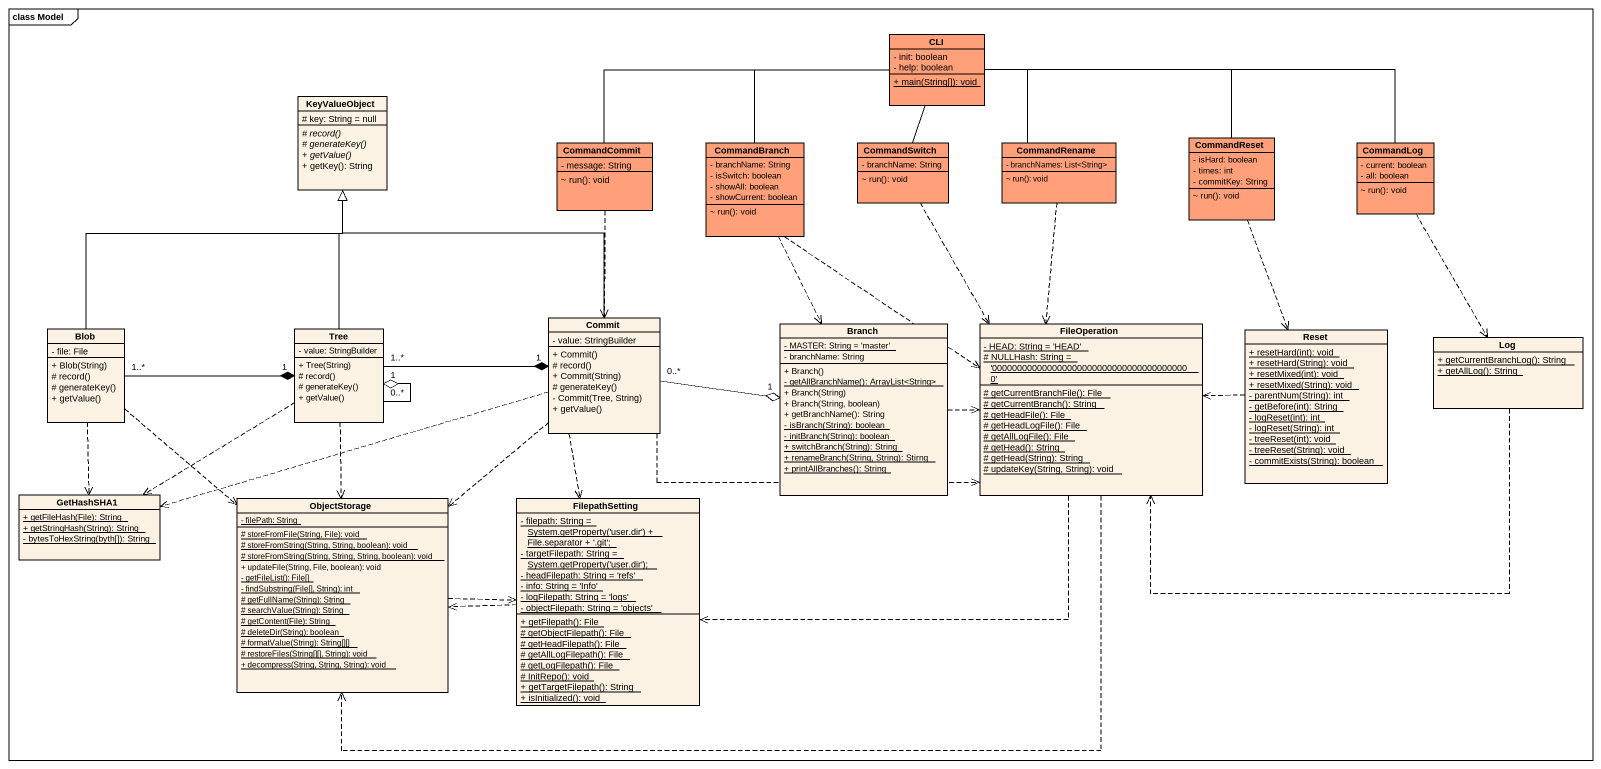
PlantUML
@startuml
mainframe class Model
hide circle
hide empty members
skinparam classAttributeIconSize 0
class CLI #FFA07A {
  - init: boolean
  - help: boolean
  {static} + main(String[]): void
}
class KeyValueObject {
  # key: String = null
  {abstract} # record()
  {abstract} # generateKey()
  {abstract} + getValue()
  + getKey(): String
}
class CommandCommit #FFA07A {
  - message: String
  ~ run(): void
}
class CommandBranch #FFA07A {
  - branchName: String
  - isSwitch: boolean
  - showAll: boolean
  - showCurrent: boolean
  ~ run(): void
}
class CommandSwitch #FFA07A {
  - branchName: String
  ~ run(): void
}
class CommandRename #FFA07A {
  - branchNames: List<String>
  ~ run(): void
}
class CommandReset #FFA07A {
  - isHard: boolean
  - times: int
  - commitKey: String
  ~ run(): void
}
class CommandLog #FFA07A {
  - current: boolean
  - all: boolean
  ~ run(): void
}
class Blob {
  - file: File
  + Blob(String)
  # record()
  # generateKey()
  + getValue()
}
class Tree {
  - value: StringBuilder
  + Tree(String)
  # record()
  # generateKey()
  + getValue()
}
class Commit {
  - value: StringBuilder
  + Commit()
  # record()
  + Commit(String)
  # generateKey()
  - Commit(Tree, String)
  + getValue()
}
class Branch {
  {static} - MASTER: String = 'master'
  - branchName: String
  + Branch()
  {static} - getAllBranchName(): ArrayList<String>
  + Branch(String)
  + Branch(String, boolean)
  + getBranchName(): String
  {static} - isBranch(String): boolean
  {static} - initBranch(String): boolean
  {static} + switchBranch(String): String
  {static} + renameBranch(String, String): Stirng
  {static} + printAllBranches(): String
}
class FileOperation {
  {static} - HEAD: String = 'HEAD'
  {static} # NULLHash: String = '0000000000000000000000000000000000000000'
  {static} # getCurrentBranchFile(): File
  {static} # getCurrentBranch(): String
  {static} # getHeadFile(): File
  {static} # getHeadLogFile(): File
  {static} # getAllLogFile(): File
  {static} # getHead(): String
  {static} # getHead(String): String
  {static} # updateKey(String, String): void
}
class Reset {
  {static} + resetHard(int): void
  {static} + resetHard(String): void
  {static} + resetMixed(int): void
  {static} + resetMixed(String): void
  {static} - parentNum(String): int
  {static} - getBefore(int): String
  {static} - logReset(int): int
  {static} - logReset(String): int
  {static} - treeReset(int): void
  {static} - treeReset(String): void
  {static} - commitExists(String): boolean
}
class Log {
  {static} + getCurrentBranchLog(): String
  {static} + getAllLog(): String
}
class GetHashSHA1 {
  {static} + getFileHash(File): String
  {static} + getStringHash(String): String
  {static} - bytesToHexString(byth[]): String
}
class ObjectStorage {
  {static} - filePath: String
  {static} # storeFromFile(String, File): void
  {static} # storeFromString(String, String, boolean): void
  {static} # storeFromString(String, String, String, boolean): void
  + updateFile(String, File, boolean): void
  {static} - getFileList(): File[]
  {static} - findSubstring(File[], String): int
  {static} # getFullName(String): String
  {static} # searchValue(String): String
  {static} # getContent(File): String
  {static} # deleteDir(String): boolean
  {static} # formatValue(String): String[][]
  {static} # restoreFiles(String[][], String): void
  {static} + decompress(String, String, String): void
}
class FilepathSetting {
  {static} {field} - filepath: String = System.getProperty('user.dir') + File.separator + '.git';
  {static} {field} - targetFilepath: String = System.getProperty('user.dir');
  {static} - headFilepath: String = 'refs'
  {static} - info: String = 'Info'
  {static} - logFilepath: String = 'logs'
  {static} - objectFilepath: String = 'objects'
  {static} + getFilepath(): File
  {static} # getObjectFilepath(): File
  {static} # getHeadFilepath(): File
  {static} # getAllLogFilepath(): File
  {static} # getLogFilepath(): File
  {static} # InitRepo(): void
  {static} + getTargetFilepath(): String
  {static} + isInitialized(): void
}
CommandCommit -right- CLI
CommandCommit ..> Commit
CommandBranch -up- CLI
CommandBranch ..> Branch
CommandBranch ..> FileOperation
CommandSwitch -up- CLI
CommandSwitch ..> FileOperation
CommandRename -up- CLI
CommandRename ..> FileOperation
CommandReset -left- CLI
CommandReset ..> Reset
CommandLog -left- CLI
CommandLog ..> Log
Blob -up-|> KeyValueObject
Blob "1..*" -right-* "1" Tree
Blob ..> GetHashSHA1
Blob ..> ObjectStorage
Tree -up-|> KeyValueObject
Tree "0..*" --o "1" Tree
Tree "1..*" -right-* "1" Commit
Tree ..> GetHashSHA1
Tree ..> ObjectStorage
Commit -up-|> KeyValueObject
Commit "0..*" -right-o "1" Branch
Commit .right.> FileOperation
Commit .left.> GetHashSHA1
Commit ..> ObjectStorage
Commit ..> FilepathSetting
Branch .right.> FileOperation
FileOperation .left.> ObjectStorage
FileOperation .left.> FilepathSetting
Reset .left.> FileOperation
Log .left.> FileOperation
ObjectStorage .right.> FilepathSetting
FilepathSetting .left.> ObjectStorage
@enduml
